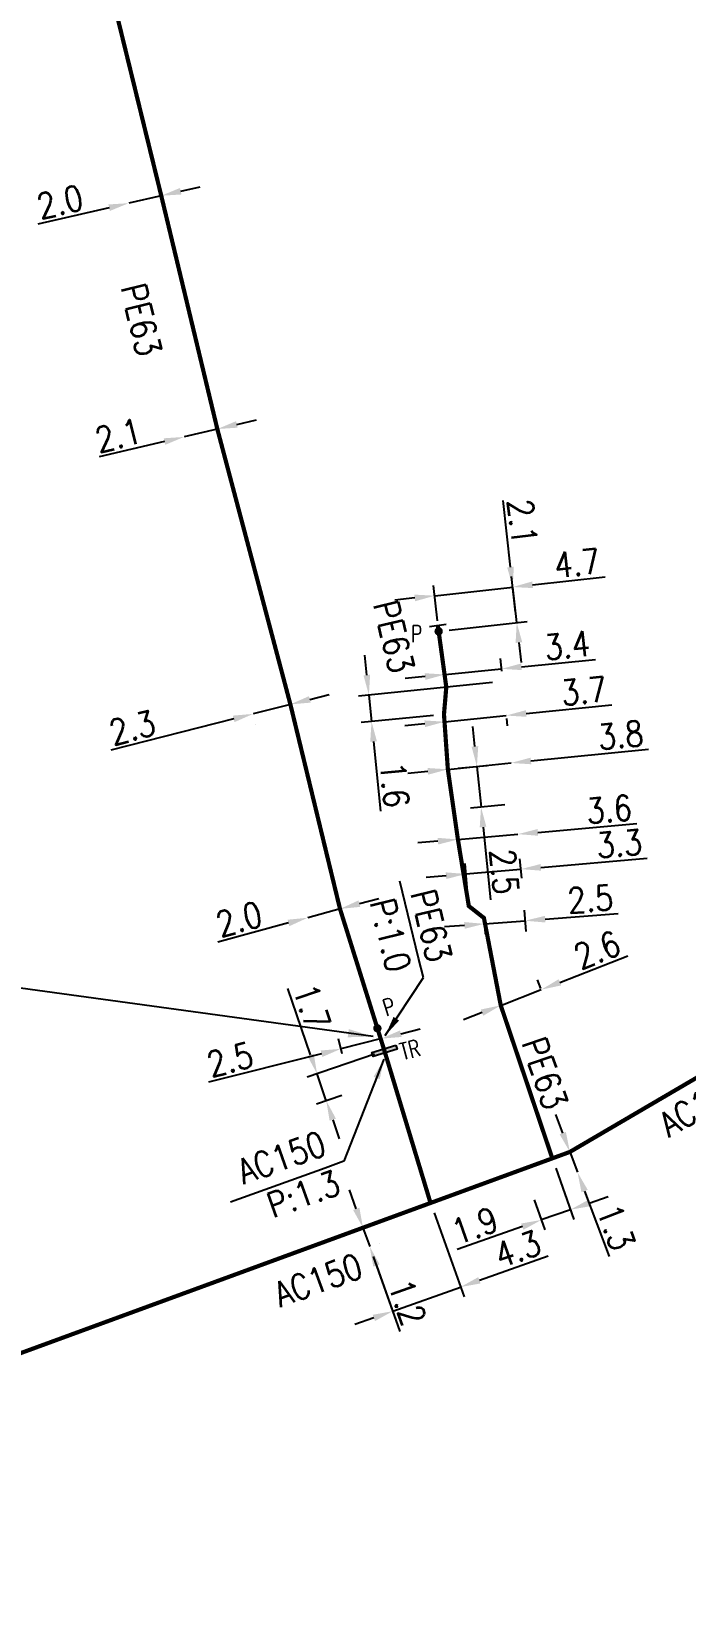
# Model space of a CAD drawing. Header units: millimetres. Extents: x 155997 to 157006, y 121209 to 122008.
# Drawn here: x 156837.2 to 156876.4, y 121549 to 121643.3 of the extents above; entities that cross this region are included whole.
import ezdxf
from ezdxf.enums import TextEntityAlignment as Align

# ---------------------------------------------------------------- set-up
doc = ezdxf.new("R2010")
doc.units = ezdxf.units.MM
doc.linetypes.add('L_25_AP', pattern=[2000, 1000, 1000])
doc.linetypes.add('L_25_PE', pattern=[2000, 1000, 1000])
doc.layers.get('0').update_dxf_attribs({"linetype": 'CONTINUOUS'})
for name, color, linetype in [('L_150', 1, 'CONTINUOUS'), ('L_300', 7, 'CONTINUOUS'), ('L_340', 7, 'CONTINUOUS'), ('L_900', 7, 'CONTINUOUS')]:
    doc.layers.add(name, color=color, linetype=linetype)
doc.styles.add('G_ROMANS', font='ROMANS.SHX', dxfattribs={"width": 0.75})
doc.styles.get("Standard").update_dxf_attribs({"font": 'romans.shx', "width": 0.85})
doc.dimstyles.get("Standard").update_dxf_attribs({"dimtxt": 1.5, "dimasz": 1.2, "dimexe": 0.625, "dimexo": 0.625, "dimgap": 0.25, "dimtad": 1, "dimdec": 1, "dimzin": 0, "dimdsep": 46, "dimtxsty": 'Standard', "dimcen": -0.5, "dimadec": 0, "dimazin": 0, "dimtfac": 1, "dimtdec": 1, "dimtmove": 0, "dimatfit": 3, "dimfxl": 0, "dimtolj": 1, "dimtzin": 0, "dimarcsym": 0})

# ---------------------------------------------------------------- blocks, each defined once
blk = doc.blocks.new('L_300_12')
at = {"color": 0, "linetype": 'Continuous', "const_width": 0.248, "flags": 128}
blk.add_lwpolyline([(-0.126, 0, 1), (0.126, 0, 1)], format="xyb", close=True, dxfattribs=at)
at = {"linetype": 'Continuous', "style": 'G_ROMANS', "width": 0.75}
blk.add_attdef('P', text='', height=1, dxfattribs=at).set_placement((0, 1.331), align=Align.MIDDLE_CENTER)
at = {"color": 0, "linetype": 'Continuous', "width": 0.75, "flags": 3}
for tag, p in [('DEF_LEG', (0, -5)), ('DEF_COUP', (0, -7.5)), ('DEF_TYPE', (0, -10))]:
    blk.add_attdef(tag, text='', height=1.2, dxfattribs=at).set_placement(p, align=Align.MIDDLE)
blk = doc.blocks.new('*D271')
at = {"layer": 'L_150', "color": 0, "linetype": 'Continuous', "lineweight": -2, "transparency": 16777216}
for p, q in [((156869.017, 121577.369), (156868.594, 121578.492)), ((156869.44, 121576.246), (156869.899, 121575.03)), ((156870.322, 121573.907), (156871.799, 121569.987))]:
    blk.add_line(p, q, dxfattribs=at)
at = {"layer": 'L_150', "color": 0, "linetype": 'Continuous', "transparency": 16777216}
for points in [[(156869.204, 121577.44), (156868.83, 121577.299), (156869.44, 121576.246)], [(156870.509, 121573.977), (156870.135, 121573.836), (156869.899, 121575.03)]]:
    blk.add_solid(points, dxfattribs=at)
at = {"layer": 'L_150', "color": 0, "linetype": 'Continuous', "transparency": 16777216, "insert": (156872.208, 121571.738), "char_height": 1.5, "attachment_point": 5, "rotation": 290.64884}
blk.add_mtext('\\A1;1.3', dxfattribs=at)
blk = doc.blocks.new('*D272')
at = {"layer": 'L_150', "color": 0, "linetype": 'Continuous', "lineweight": -2, "transparency": 16777216}
for p, q in [((156868.598, 121575.272), (156869.68, 121572.199)), ((156867.302, 121573.383), (156867.936, 121571.585)), ((156870.605, 121573.188), (156871.736, 121573.586)), ((156869.473, 121572.789), (156867.728, 121572.174)), ((156866.596, 121571.775), (156862.702, 121570.404))]:
    blk.add_line(p, q, dxfattribs=at)
at = {"layer": 'L_150', "color": 0, "linetype": 'Continuous', "transparency": 16777216}
for points in [[(156870.538, 121573.376), (156870.671, 121572.999), (156869.473, 121572.789)], [(156866.53, 121571.964), (156866.662, 121571.587), (156867.728, 121572.174)]]:
    blk.add_solid(points, dxfattribs=at)
at = {"layer": 'L_150', "color": 0, "linetype": 'Continuous', "transparency": 16777216, "insert": (156863.751, 121571.833), "char_height": 1.5, "attachment_point": 5, "rotation": 19.40692}
blk.add_mtext('\\A1;1.9', dxfattribs=at)
blk = doc.blocks.new('*D273')
at = {"layer": 'L_150', "color": 0, "linetype": 'Continuous', "lineweight": -2, "transparency": 16777216}
for p, q in [((156856.656, 121572.84), (156856.253, 121573.971)), ((156857.059, 121571.71), (156857.462, 121570.58)), ((156857.648, 121571.92), (156857.648, 121571.92)), ((156858.051, 121570.789), (156858.051, 121570.789)), ((156857.865, 121569.449), (156859.272, 121565.503))]:
    blk.add_line(p, q, dxfattribs=at)
at = {"layer": 'L_150', "color": 0, "linetype": 'Continuous', "transparency": 16777216}
for points in [[(156856.845, 121572.907), (156856.468, 121572.773), (156857.059, 121571.71)], [(156858.054, 121569.516), (156857.677, 121569.382), (156857.462, 121570.58)]]:
    blk.add_solid(points, dxfattribs=at)
at = {"layer": 'L_150', "color": 0, "linetype": 'Continuous', "transparency": 16777216, "insert": (156859.712, 121567.247), "char_height": 1.5, "attachment_point": 5, "rotation": 289.62286}
blk.add_mtext('\\A1;1.2', dxfattribs=at)
blk = doc.blocks.new('*D277')
at = {"layer": 'L_150', "color": 0, "linetype": 'Continuous', "lineweight": -2, "transparency": 16777216}
for p, q in [((156846.156, 121633.75), (156847.325, 121634.019)), ((156841.868, 121632.764), (156837.608, 121631.784)), ((156844.987, 121633.481), (156843.037, 121633.033))]:
    blk.add_line(p, q, dxfattribs=at)
at = {"layer": 'L_150', "color": 0, "linetype": 'Continuous', "transparency": 16777216}
for points in [[(156846.111, 121633.945), (156846.201, 121633.555), (156844.987, 121633.481)], [(156841.823, 121632.958), (156841.913, 121632.569), (156843.037, 121633.033)]]:
    blk.add_solid(points, dxfattribs=at)
at = {"layer": 'L_150', "color": 0, "linetype": 'Continuous', "transparency": 16777216, "insert": (156838.929, 121633.114), "char_height": 1.5, "attachment_point": 5, "rotation": 12.95101}
blk.add_mtext('\\A1;2.0', dxfattribs=at)
blk = doc.blocks.new('*D278')
at = {"layer": 'L_150', "color": 0, "linetype": 'Continuous', "lineweight": -2, "transparency": 16777216}
for p, q in [((156848.343, 121619.515), (156846.349, 121619.042)), ((156849.511, 121619.791), (156850.679, 121620.067)), ((156845.181, 121618.766), (156841.281, 121617.843))]:
    blk.add_line(p, q, dxfattribs=at)
at = {"layer": 'L_150', "color": 0, "linetype": 'Continuous', "transparency": 16777216}
for points in [[(156849.465, 121619.986), (156849.557, 121619.596), (156848.343, 121619.515)], [(156845.135, 121618.961), (156845.227, 121618.571), (156846.349, 121619.042)]]:
    blk.add_solid(points, dxfattribs=at)
at = {"layer": 'L_150', "color": 0, "linetype": 'Continuous', "transparency": 16777216, "insert": (156842.417, 121619.139), "char_height": 1.5, "attachment_point": 5, "rotation": 13.31583}
blk.add_mtext('\\A1;2.1', dxfattribs=at)
blk = doc.blocks.new('*D279')
at = {"layer": 'L_150', "color": 0, "linetype": 'Continuous', "lineweight": -2, "transparency": 16777216}
for p, q in [((156853.877, 121603.333), (156855.04, 121603.63)), ((156852.715, 121603.035), (156850.486, 121602.465)), ((156849.324, 121602.168), (156841.967, 121600.285)), ((156850.641, 121601.86), (156850.641, 121601.86)), ((156852.87, 121602.43), (156852.87, 121602.43))]:
    blk.add_line(p, q, dxfattribs=at)
at = {"layer": 'L_150', "color": 0, "linetype": 'Continuous', "transparency": 16777216}
for points in [[(156853.828, 121603.527), (156853.927, 121603.139), (156852.715, 121603.035)], [(156849.274, 121602.361), (156849.373, 121601.974), (156850.486, 121602.465)]]:
    blk.add_solid(points, dxfattribs=at)
at = {"layer": 'L_150', "color": 0, "linetype": 'Continuous', "transparency": 16777216, "insert": (156843.256, 121601.647), "char_height": 1.5, "attachment_point": 5, "rotation": 14.35318}
blk.add_mtext('\\A1;2.3', dxfattribs=at)
blk = doc.blocks.new('*D280')
at = {"layer": 'L_150', "color": 0, "linetype": 'Continuous', "lineweight": -2, "transparency": 16777216}
for p, q in [((156856.843, 121591.108), (156858.001, 121591.424)), ((156855.685, 121590.792), (156853.756, 121590.266)), ((156852.598, 121589.95), (156848.381, 121588.8))]:
    blk.add_line(p, q, dxfattribs=at)
at = {"layer": 'L_150', "color": 0, "linetype": 'Continuous', "transparency": 16777216}
for points in [[(156856.79, 121591.301), (156856.896, 121590.915), (156855.685, 121590.792)], [(156852.545, 121590.143), (156852.651, 121589.757), (156853.756, 121590.266)]]:
    blk.add_solid(points, dxfattribs=at)
at = {"layer": 'L_150', "color": 0, "linetype": 'Continuous', "transparency": 16777216, "insert": (156849.647, 121590.182), "char_height": 1.5, "attachment_point": 5, "rotation": 15.25695}
blk.add_mtext('\\A1;2.0', dxfattribs=at)
blk = doc.blocks.new('*D281')
at = {"layer": 'L_150', "color": 0, "linetype": 'Continuous', "lineweight": -2, "transparency": 16777216}
for p, q in [((156855.814, 121582.125), (156855.587, 121583.024)), ((156858.16, 121583.029), (156855.74, 121582.418)), ((156858.192, 121582.903), (156858.007, 121583.635)), ((156859.324, 121583.323), (156860.487, 121583.616)), ((156854.577, 121582.125), (156847.814, 121580.418))]:
    blk.add_line(p, q, dxfattribs=at)
at = {"layer": 'L_150', "color": 0, "linetype": 'Continuous', "transparency": 16777216}
for points in [[(156859.275, 121583.517), (156859.372, 121583.129), (156858.16, 121583.029)], [(156854.528, 121582.319), (156854.625, 121581.931), (156855.74, 121582.418)]]:
    blk.add_solid(points, dxfattribs=at)
at = {"layer": 'L_150', "color": 0, "linetype": 'Continuous', "transparency": 16777216, "insert": (156849.106, 121581.775), "char_height": 1.5, "attachment_point": 5, "rotation": 14.16495}
blk.add_mtext('\\A1;2.5', dxfattribs=at)
blk = doc.blocks.new('*D282')
at = {"layer": 'L_340', "color": 0, "linetype": 'Continuous', "lineweight": -2, "transparency": 16777216}
for p, q in [((156853.925, 121582.055), (156852.57, 121586.019)), ((156857.753, 121582.095), (156853.722, 121580.718)), ((156854.863, 121579.311), (156854.313, 121580.92)), ((156855.801, 121579.632), (156854.271, 121579.109)), ((156855.251, 121578.175), (156855.639, 121577.04))]:
    blk.add_line(p, q, dxfattribs=at)
at = {"layer": 'L_340', "color": 0, "linetype": 'Continuous', "transparency": 16777216}
for points in [[(156854.114, 121582.12), (156853.736, 121581.99), (156854.313, 121580.92)], [(156855.44, 121578.24), (156855.062, 121578.111), (156854.863, 121579.311)]]:
    blk.add_solid(points, dxfattribs=at)
at = {"layer": 'L_340', "color": 0, "linetype": 'Continuous', "transparency": 16777216, "insert": (156854, 121584.928), "char_height": 1.5, "attachment_point": 5, "rotation": 288.86682}
blk.add_mtext('\\A1;1.7', dxfattribs=at)
blk = doc.blocks.new('*D283')
at = {"layer": 'L_150', "color": 0, "linetype": 'Continuous', "lineweight": -2, "transparency": 16777216}
for p, q in [((156861.312, 121572.602), (156863.106, 121567.571)), ((156857.672, 121569.991), (156859.051, 121566.125)), ((156864.026, 121568.563), (156868.144, 121570.031)), ((156858.841, 121566.714), (156862.896, 121568.16)), ((156857.71, 121566.311), (156856.58, 121565.908))]:
    blk.add_line(p, q, dxfattribs=at)
at = {"layer": 'L_150', "color": 0, "linetype": 'Continuous', "transparency": 16777216}
for points in [[(156863.959, 121568.751), (156864.093, 121568.374), (156862.896, 121568.16)], [(156857.643, 121566.499), (156857.778, 121566.123), (156858.841, 121566.714)]]:
    blk.add_solid(points, dxfattribs=at)
at = {"layer": 'L_150', "color": 0, "linetype": 'Continuous', "transparency": 16777216, "insert": (156866.314, 121570.44), "char_height": 1.5, "attachment_point": 5, "rotation": 19.62286}
blk.add_mtext('\\A1;4.3', dxfattribs=at)
blk = doc.blocks.new('*D284')
at = {"layer": 'L_150', "color": 0, "linetype": 'Continuous', "lineweight": -2, "transparency": 16777216}
for p, q in [((156868.845, 121586.397), (156872.919, 121587.982)), ((156867.7, 121586.03), (156867.5, 121586.544)), ((156865.304, 121585.019), (156867.727, 121585.962)), ((156864.185, 121584.584), (156863.067, 121584.149))]:
    blk.add_line(p, q, dxfattribs=at)
at = {"layer": 'L_150', "color": 0, "linetype": 'Continuous', "transparency": 16777216}
for points in [[(156868.773, 121586.583), (156868.918, 121586.211), (156867.727, 121585.962)], [(156864.113, 121584.771), (156864.258, 121584.398), (156865.304, 121585.019)]]:
    blk.add_solid(points, dxfattribs=at)
at = {"layer": 'L_150', "color": 0, "linetype": 'Continuous', "transparency": 16777216, "insert": (156871.079, 121588.339), "char_height": 1.5, "attachment_point": 5, "rotation": 21.25814}
blk.add_mtext('\\A1;2.6', dxfattribs=at)
blk = doc.blocks.new('*D285')
at = {"layer": 'L_150', "color": 0, "linetype": 'Continuous', "lineweight": -2, "transparency": 16777216}
for p, q in [((156866.817, 121589.437), (156866.719, 121590.709)), ((156867.964, 121590.178), (156872.322, 121590.514)), ((156863.128, 121589.806), (156861.932, 121589.714)), ((156864.325, 121589.898), (156866.767, 121590.086)), ((156864.345, 121589.627), (156864.373, 121589.275))]:
    blk.add_line(p, q, dxfattribs=at)
at = {"layer": 'L_150', "color": 0, "linetype": 'Continuous', "transparency": 16777216}
for points in [[(156867.948, 121590.378), (156867.979, 121589.979), (156866.767, 121590.086)], [(156863.113, 121590.005), (156863.143, 121589.607), (156864.325, 121589.898)]]:
    blk.add_solid(points, dxfattribs=at)
at = {"layer": 'L_150', "color": 0, "linetype": 'Continuous', "transparency": 16777216, "insert": (156870.665, 121591.389), "char_height": 1.5, "attachment_point": 5, "rotation": 4.40218}
blk.add_mtext('\\A1;2.5', dxfattribs=at)
blk = doc.blocks.new('*D286')
at = {"layer": 'L_150', "color": 0, "linetype": 'Continuous', "lineweight": -2, "transparency": 16777216}
for p, q in [((156863.337, 121591.587), (156863.168, 121593.508)), ((156863.223, 121592.885), (156866.51, 121593.175)), ((156866.559, 121592.625), (156866.455, 121593.797)), ((156867.706, 121593.28), (156874.06, 121593.839)), ((156862.028, 121592.78), (156860.832, 121592.675))]:
    blk.add_line(p, q, dxfattribs=at)
at = {"layer": 'L_150', "color": 0, "linetype": 'Continuous', "transparency": 16777216}
for points in [[(156867.688, 121593.479), (156867.723, 121593.081), (156866.51, 121593.175)], [(156862.01, 121592.979), (156862.045, 121592.581), (156863.223, 121592.885)]]:
    blk.add_solid(points, dxfattribs=at)
at = {"layer": 'L_150', "color": 0, "linetype": 'Continuous', "transparency": 16777216, "insert": (156872.393, 121594.696), "char_height": 1.5, "attachment_point": 5, "rotation": 5.03197}
blk.add_mtext('\\A1;3.3', dxfattribs=at)
blk = doc.blocks.new('*D287')
at = {"layer": 'L_150', "color": 0, "linetype": 'Continuous', "lineweight": -2, "transparency": 16777216}
for p, q in [((156862.74, 121594.951), (156866.326, 121595.267)), ((156867.521, 121595.372), (156873.456, 121595.895)), ((156861.545, 121594.846), (156860.349, 121594.741))]:
    blk.add_line(p, q, dxfattribs=at)
at = {"layer": 'L_150', "color": 0, "linetype": 'Continuous', "transparency": 16777216}
for points in [[(156861.527, 121595.045), (156861.562, 121594.647), (156862.74, 121594.951)], [(156867.504, 121595.572), (156867.539, 121595.173), (156866.326, 121595.267)]]:
    blk.add_solid(points, dxfattribs=at)
at = {"layer": 'L_150', "color": 0, "linetype": 'Continuous', "transparency": 16777216, "insert": (156871.788, 121596.752), "char_height": 1.5, "attachment_point": 5, "rotation": 5.03197}
blk.add_mtext('\\A1;3.6', dxfattribs=at)
blk = doc.blocks.new('*D288')
at = {"layer": 'L_150', "color": 0, "linetype": 'Continuous', "lineweight": -2, "transparency": 16777216}
for p, q in [((156863.758, 121600.517), (156863.638, 121601.711)), ((156862.761, 121599.21), (156864.5, 121599.386)), ((156863.878, 121599.323), (156864.124, 121596.885)), ((156865.544, 121597.028), (156863.503, 121596.822)), ((156864.245, 121595.691), (156864.684, 121591.342))]:
    blk.add_line(p, q, dxfattribs=at)
at = {"layer": 'L_150', "color": 0, "linetype": 'Continuous', "transparency": 16777216}
for points in [[(156863.957, 121600.537), (156863.559, 121600.497), (156863.878, 121599.323)], [(156864.444, 121595.711), (156864.046, 121595.671), (156864.124, 121596.885)]]:
    blk.add_solid(points, dxfattribs=at)
at = {"layer": 'L_150', "color": 0, "linetype": 'Continuous', "transparency": 16777216, "insert": (156865.519, 121593.02), "char_height": 1.5, "attachment_point": 5, "rotation": 275.76116}
blk.add_mtext('\\A1;2.5', dxfattribs=at)
blk = doc.blocks.new('*D289')
at = {"layer": 'L_150', "color": 0, "linetype": 'Continuous', "lineweight": -2, "transparency": 16777216}
for p, q in [((156867.113, 121599.649), (156874.151, 121600.359)), ((156860.945, 121599.027), (156859.751, 121598.906)), ((156862.139, 121599.147), (156865.919, 121599.529))]:
    blk.add_line(p, q, dxfattribs=at)
at = {"layer": 'L_150', "color": 0, "linetype": 'Continuous', "transparency": 16777216}
for points in [[(156867.093, 121599.848), (156867.133, 121599.45), (156865.919, 121599.529)], [(156860.925, 121599.226), (156860.965, 121598.828), (156862.139, 121599.147)]]:
    blk.add_solid(points, dxfattribs=at)
at = {"layer": 'L_150', "color": 0, "linetype": 'Continuous', "transparency": 16777216, "insert": (156872.472, 121601.195), "char_height": 1.5, "attachment_point": 5, "rotation": 5.76116}
blk.add_mtext('\\A1;3.8', dxfattribs=at)
blk = doc.blocks.new('L_340_19')
at = {"linetype": 'Continuous'}
blk.add_hatch(color=0, dxfattribs=at).paths.add_polyline_path([(0.125, 0.75), (-0.125, 0.75), (-0.125, -0.75), (0.125, -0.75)])
at = {"color": 0, "linetype": 'Continuous'}
blk.add_lwpolyline([(-0.125, 0.75), (0.125, 0.75), (0.125, -0.75), (-0.125, -0.75)], close=True, dxfattribs=at)
at = {"color": 0, "linetype": 'Continuous', "width": 0.75}
for tag, height, flags, p in [('TR', 1, 8, (0, 1.981)), ('DEF_LEG', 1.2, 3, (0, -5)), ('DEF_COUP', 1.2, 3, (0, -7.5)), ('DEF_TYPE', 1.2, 3, (0, -10))]:
    blk.add_attdef(tag, text='', height=height, dxfattribs=dict(at, flags=flags)).set_placement(p, align=Align.MIDDLE)
blk = doc.blocks.new('L_340_07')
at = {"color": 0, "linetype": 'Continuous', "const_width": 0.25, "flags": 128}
blk.add_lwpolyline([(0, 0), (0.35, 0)], dxfattribs=at)
at = {"color": 0, "linetype": 'Continuous', "flags": 128}
blk.add_lwpolyline([(0.35, -0.5), (0.35, 0.5)], dxfattribs=at)
at = {"color": 0, "linetype": 'Continuous', "width": 0.75, "flags": 3}
for tag, p in [('DEF_LEG', (0.723, -3.465)), ('DEF_COUP', (0.723, -5.965)), ('DEF_TYPE', (0.723, -8.465))]:
    blk.add_attdef(tag, text='', height=1.2, dxfattribs=at).set_placement(p, align=Align.MIDDLE)
blk = doc.blocks.new('*D1295')
at = {"layer": 'L_150', "color": 0, "linetype": 'Continuous', "lineweight": -2, "transparency": 16777216}
for p, q in [((156861.982, 121604.685), (156861.905, 121605.444)), ((156865.365, 121605.027), (156865.288, 121605.785)), ((156866.545, 121605.284), (156870.981, 121605.731)), ((156860.774, 121604.701), (156859.58, 121604.581)), ((156861.968, 121604.822), (156865.351, 121605.163))]:
    blk.add_line(p, q, dxfattribs=at)
at = {"layer": 'L_150', "color": 0, "linetype": 'Continuous', "transparency": 16777216}
for points in [[(156866.525, 121605.483), (156866.565, 121605.085), (156865.351, 121605.163)], [(156860.754, 121604.9), (156860.794, 121604.502), (156861.968, 121604.822)]]:
    blk.add_solid(points, dxfattribs=at)
at = {"layer": 'L_150', "color": 0, "linetype": 'Continuous', "transparency": 16777216, "insert": (156869.273, 121606.564), "char_height": 1.5, "attachment_point": 5, "rotation": 5.76116}
blk.add_mtext('\\A1;3.4', dxfattribs=at)
blk = doc.blocks.new('*D1296')
at = {"layer": 'L_340', "color": 0, "linetype": 'Continuous', "lineweight": -2, "transparency": 16777216}
for p, q in [((156861.519, 121608.027), (156861.281, 121610.16)), ((156866.19, 121608.548), (156865.952, 121610.681)), ((156867.214, 121610.193), (156871.559, 121610.677)), ((156860.158, 121609.406), (156858.965, 121609.273)), ((156861.35, 121609.539), (156866.022, 121610.06))]:
    blk.add_line(p, q, dxfattribs=at)
at = {"layer": 'L_340', "color": 0, "linetype": 'Continuous', "transparency": 16777216}
for points in [[(156867.192, 121610.392), (156867.236, 121609.994), (156866.022, 121610.06)], [(156860.136, 121609.605), (156860.18, 121609.207), (156861.35, 121609.539)]]:
    blk.add_solid(points, dxfattribs=at)
at = {"layer": 'L_340', "color": 0, "linetype": 'Continuous', "transparency": 16777216, "insert": (156869.872, 121611.495), "char_height": 1.5, "attachment_point": 5, "rotation": 6.36145}
blk.add_mtext('\\A1;4.7', dxfattribs=at)
blk = doc.blocks.new('*D1297')
at = {"layer": 'L_340', "color": 0, "linetype": 'Continuous', "lineweight": -2, "transparency": 16777216}
for p, q in [((156865.889, 121611.252), (156865.444, 121615.244)), ((156866.259, 121607.927), (156866.022, 121610.06)), ((156862.209, 121607.476), (156866.88, 121607.996)), ((156866.392, 121606.734), (156866.525, 121605.542))]:
    blk.add_line(p, q, dxfattribs=at)
at = {"layer": 'L_340', "color": 0, "linetype": 'Continuous', "transparency": 16777216}
for points in [[(156866.087, 121611.275), (156865.69, 121611.23), (156866.022, 121610.06)], [(156866.591, 121606.757), (156866.193, 121606.712), (156866.259, 121607.927)]]:
    blk.add_solid(points, dxfattribs=at)
at = {"layer": 'L_340', "color": 0, "linetype": 'Continuous', "transparency": 16777216, "insert": (156866.593, 121613.96), "char_height": 1.5, "attachment_point": 5, "rotation": 276.36145}
blk.add_mtext('\\A1;2.1', dxfattribs=at)
blk = doc.blocks.new('*D1298')
at = {"layer": 'L_150', "color": 0, "linetype": 'Continuous', "lineweight": -2, "transparency": 16777216}
for p, q in [((156857.29, 121604.79), (156857.17, 121605.984)), ((156864.806, 121604.342), (156856.789, 121603.533)), ((156857.411, 121603.596), (156857.571, 121602.004)), ((156861.285, 121602.379), (156856.949, 121601.941)), ((156857.692, 121600.81), (156858.112, 121596.642))]:
    blk.add_line(p, q, dxfattribs=at)
at = {"layer": 'L_150', "color": 0, "linetype": 'Continuous', "transparency": 16777216}
for points in [[(156857.489, 121604.81), (156857.091, 121604.77), (156857.411, 121603.596)], [(156857.891, 121600.83), (156857.493, 121600.79), (156857.571, 121602.004)]]:
    blk.add_solid(points, dxfattribs=at)
at = {"layer": 'L_150', "color": 0, "linetype": 'Continuous', "transparency": 16777216, "insert": (156858.957, 121598.23), "char_height": 1.5, "attachment_point": 5, "rotation": 275.76116}
blk.add_mtext('\\A1;1.6', dxfattribs=at)
blk = doc.blocks.new('*D1299')
at = {"layer": 'L_150', "color": 0, "linetype": 'Continuous', "lineweight": -2, "transparency": 16777216}
for p, q in [((156866.827, 121602.488), (156871.948, 121603.004)), ((156860.758, 121601.875), (156859.564, 121601.755)), ((156861.952, 121601.996), (156865.633, 121602.367)), ((156861.97, 121601.82), (156862.015, 121601.374)), ((156865.651, 121602.191), (156865.696, 121601.745))]:
    blk.add_line(p, q, dxfattribs=at)
at = {"layer": 'L_150', "color": 0, "linetype": 'Continuous', "transparency": 16777216}
for points in [[(156866.807, 121602.687), (156866.847, 121602.289), (156865.633, 121602.367)], [(156860.738, 121602.074), (156860.778, 121601.676), (156861.952, 121601.996)]]:
    blk.add_solid(points, dxfattribs=at)
at = {"layer": 'L_150', "color": 0, "linetype": 'Continuous', "transparency": 16777216, "insert": (156870.27, 121603.84), "char_height": 1.5, "attachment_point": 5, "rotation": 5.76116}
blk.add_mtext('\\A1;3.7', dxfattribs=at)

msp = doc.modelspace()

# ---------------------------------------------------------------- linework, layer by layer
at = {"layer": 'L_150', "linetype": 'L_25_PE', "ltscale": 0.5, "const_width": 0.25, "flags": 128}
for points in [[(156858.345, 121582.297), (156855.685, 121590.792), (156852.715, 121603.035), (156848.343, 121619.515), (156844.987, 121633.481), (156841.875, 121646.158), (156840.048, 121653.332)], [(156861.588, 121607.406), (156862.045, 121604.064), (156861.907, 121602.442), (156862.139, 121599.147), (156862.74, 121594.951), (156863.392, 121590.965), (156864.298, 121590.25), (156865.304, 121585.019), (156868.39, 121575.861)]]:
    msp.add_lwpolyline(points, dxfattribs=at)
at = {"layer": 'L_150', "linetype": 'L_25_AP', "ltscale": 0.5, "const_width": 0.25, "flags": 128}
for points in [[(156895.576, 121580.221), (156895.096, 121580.395), (156890.998, 121581.877), (156888.546, 121582.75), (156883.572, 121584.52), (156869.44, 121576.246), (156868.39, 121575.861), (156861.102, 121573.191), (156857.059, 121571.71), (156827.552, 121560.898), (156799.072, 121551.166), (156793.425, 121549.164)], [(156861.102, 121573.191), (156858.345, 121582.297)]]:
    msp.add_lwpolyline(points, dxfattribs=at)

# ---------------------------------------------------------------- block references
at = {"layer": 'L_300'}
ref = msp.add_blockref('L_300_12', (156861.588, 121607.406), dxfattribs=dict(at, rotation=96.36145159104241))
ref.add_attrib('P', 'P', dxfattribs={"layer": '0', "linetype": 'Continuous', "height": 1, "style": 'G_ROMANS', "width": 0.75}).set_placement((156860.266, 121607.259), align=Align.MIDDLE_CENTER)
ref = msp.add_blockref('L_300_12', (156857.922, 121583.647), dxfattribs=dict(at, rotation=18.86682099918801))
ref.add_attrib('P', 'P', dxfattribs={"layer": '0', "linetype": 'Continuous', "height": 1, "rotation": 16.84697, "style": 'G_ROMANS', "width": 0.75}).set_placement((156858.622, 121584.926), align=Align.MIDDLE_CENTER)
at = {"layer": 'L_340', "ltscale": 0.5, "rotation": 97.77594698180415}
msp.add_blockref('L_340_07', (156861.588, 121607.406), dxfattribs=at)
at = {"layer": 'L_340', "ltscale": 0.5}
ref = msp.add_blockref('L_340_19', (156858.345, 121582.297), dxfattribs=dict(at, rotation=286.8469652749772))
ref.add_attrib('TR', 'TR', dxfattribs={"layer": '0', "color": 0, "linetype": 'Continuous', "height": 1, "rotation": 14.16495, "width": 0.75}).set_placement((156859.879, 121582.361), align=Align.MIDDLE)

# ---------------------------------------------------------------- texts
at = {"layer": 'L_150', "linetype": 'Continuous', "width": 0.85}
for s, rotation, p in [('PE63', 283.31583, (156842.557, 121628.007)), ('PE63', 283.7378, (156857.655, 121609.034)), ('PE63', 288.62615, (156866.532, 121582.781)), ('AC150', 30.34888, (156875.352, 121577.085)), ('AC150', 20.12244, (156852.096, 121566.941))]:
    msp.add_text(s, height=1.5, rotation=rotation, dxfattribs=at).set_placement(p)
at = {"layer": 'L_150', "linetype": 'Continuous', "ltscale": 0.5, "char_height": 1.5, "attachment_point": 9}
for s, insert, rotation in [('\\A1;PE63\\PP:1.0', (156858.505, 121586.898), 283.72063), ('\\A1;AC150\\PP:1.3', (156855.829, 121573.772), 19.75444)]:
    msp.add_mtext(s, dxfattribs=dict(at, insert=insert, rotation=rotation))

# ---------------------------------------------------------------- dimensions: what is measured, and where the dimension line sits
at = {"layer": 'L_150', "linetype": 'Continuous'}
for base, p1, p2, angle, override, picture, middle in [((156843.037, 121633.033), (156844.987, 121633.481), (156843.037, 121633.033), 12.95101, {"dimscale": 1, "dimlfac": 1, "dimlunit": 2, "dimatfit": 0}, '*D277', (156839.153, 121632.139)), ((156846.3486, 121619.0424), (156848.3435, 121619.5146), (156846.3486, 121619.0424), 13.31583, {"dimscale": 1, "dimlfac": 1, "dimlunit": 2, "dimatfit": 0}, '*D278', (156842.6473, 121618.1664)), ((156865.351, 121605.163), (156862.045, 121604.064), (156865.427, 121604.405), 185.76116, {"dimatfit": 0}, '*D1295', (156869.373, 121605.569)), ((156857.411, 121603.596), (156861.907, 121602.442), (156865.427, 121604.405), 275.76116, {"dimatfit": 0}, '*D1298', (156857.962, 121598.129)), ((156865.633, 121602.367), (156861.907, 121602.442), (156865.588, 121602.813), 185.76116, {"dimatfit": 0}, '*D1299', (156870.371, 121602.845)), ((156850.486, 121602.465), (156852.715, 121603.035), (156850.486, 121602.465), 14.35318, {"dimatfit": 0}, '*D279', (156843.503, 121600.678)), ((156865.919, 121599.529), (156862.139, 121599.147), (156865.919, 121599.529), 185.76116, {"dimatfit": 0}, '*D289', (156872.573, 121600.2)), ((156864.124, 121596.885), (156862.139, 121599.147), (156866.165, 121597.091), 95.76116, {"dimatfit": 0}, '*D288', (156864.524, 121592.92)), ((156866.326, 121595.267), (156862.74, 121594.951), (156866.326, 121595.267), 185.03197, {"dimatfit": 0}, '*D287', (156871.876, 121595.756)), ((156866.51, 121593.175), (156863.392, 121590.965), (156866.613, 121592.003), 185.03197, {"dimatfit": 0}, '*D286', (156872.481, 121593.7)), ((156866.767, 121590.086), (156864.298, 121590.25), (156866.865, 121588.814), 184.40218, {"dimatfit": 0}, '*D285', (156870.741, 121590.392)), ((156853.756, 121590.266), (156855.685, 121590.792), (156853.756, 121590.266), 15.25695, {"dimscale": 1, "dimlfac": 1, "dimlunit": 2, "dimatfit": 0}, '*D280', (156849.91, 121589.217)), ((156867.727, 121585.962), (156865.304, 121585.019), (156867.927, 121585.447), 201.25814, {"dimatfit": 0}, '*D284', (156871.441, 121587.407)), ((156855.74, 121582.418), (156858.345, 121582.297), (156855.967, 121581.519), 14.16495, {"dimatfit": 0}, '*D281', (156849.351, 121580.806)), ((156869.899, 121575.03), (156869.44, 121576.246), (156869.899, 121575.03), 110.64884, {"dimatfit": 0}, '*D271', (156871.272, 121571.385)), ((156867.728, 121572.174), (156868.39, 121575.861), (156867.094, 121573.973), 19.40692, {"dimatfit": 0}, '*D272', (156864.083, 121570.89)), ((156857.462, 121570.58), (156857.059, 121571.71), (156857.462, 121570.58), 109.62286, {"dimatfit": 0}, '*D273', (156858.77, 121566.911)), ((156858.841, 121566.714), (156861.102, 121573.191), (156857.462, 121570.58), 19.62286, {"dimatfit": 0}, '*D283', (156866.65, 121569.498))]:
    dim = msp.add_linear_dim(base=base, p1=p1, p2=p2, angle=angle, dimstyle='Standard', override=override, dxfattribs=at)
    dim.commit()
    dim.dimension.update_dxf_attribs({"geometry": picture, "text_midpoint": middle, "dimtype": 160})
at = {"layer": 'L_340', "linetype": 'Continuous'}
for base, p1, p2, angle, picture, middle in [((156866.022, 121610.06), (156861.588, 121607.406), (156866.022, 121610.06), 276.36145, '*D1297', (156865.599, 121613.849)), ((156866.022, 121610.06), (156861.588, 121607.406), (156866.259, 121607.927), 186.36145, '*D1296', (156869.983, 121610.501)), ((156854.863, 121579.311), (156858.345, 121582.297), (156856.392, 121579.834), 108.86682, '*D282', (156853.054, 121584.605))]:
    dim = msp.add_linear_dim(base=base, p1=p1, p2=p2, angle=angle, dimstyle='Standard', override={"dimatfit": 0}, dxfattribs=at)
    dim.commit()
    dim.dimension.update_dxf_attribs({"geometry": picture, "text_midpoint": middle, "dimtype": 160})

# ---------------------------------------------------------------- leaders
at = {"layer": 'L_150', "linetype": 'Continuous', "ltscale": 0.5, "annotation_type": 0, "has_hookline": 1, "hookline_direction": 1}
for points, text_width, horizontal_direction in [([(156858.395, 121583.217), (156860.674, 121586.683), (156860.39, 121587.849)], 4.493, (0.237188, -0.971464, 0)), ([(156858.317, 121581.792), (156855.916, 121575.685), (156854.787, 121575.279)], 5.768, (0.94115, 0.33799, 0))]:
    msp.add_leader(points, dimstyle='Standard', dxfattribs=dict(at, text_width=text_width, horizontal_direction=horizontal_direction))
at = {"layer": 'L_900', "color": 7, "linetype": 'Continuous', "ltscale": 0.5}
msp.add_leader([(156857.666, 121583.151), (156827.193, 121587.321)], dimstyle='Standard', override={"dimasz": 1.5}, dxfattribs=at)

doc.saveas('drawing.dxf')
